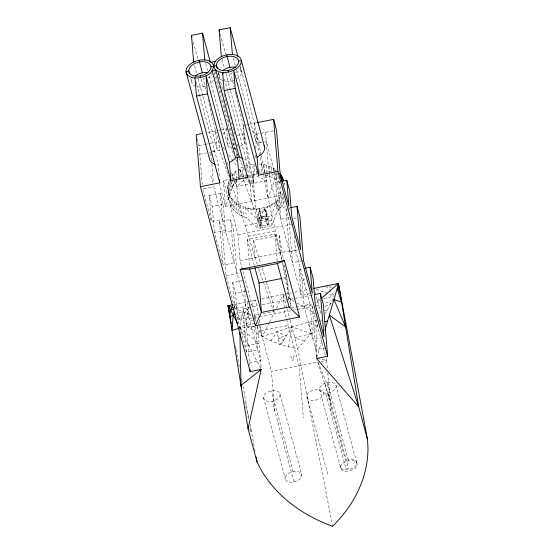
<?xml version="1.0" encoding="UTF-8"?>
<svg xmlns="http://www.w3.org/2000/svg" width="554" height="554" viewBox="0 0 554 554"><rect width="100%" height="100%" fill="white"/><g stroke="black" fill="none" stroke-linecap="round" stroke-linejoin="round"><path stroke-width="0.42" stroke-dasharray="2.77 2.08" d="M255.228 321.126L254.736 315.205L240.097 260.747L237.957 234.744L229.91 204.287L229.051 193.886L227.742 187.446L228.864 180.909C230.803 187.432 228.393 193.575 228.767 200.029L223.366 180.479L230.859 179.032M243.428 179.718L251.634 201.31L260.47 228.137C254.092 207.161 253.594 185.749 252.922 164.178L254.307 164.067M236.004 95.143L243.199 125.384L253.282 183.367L254.605 164.69M255.089 157.897L255.332 154.504M255.747 148.562L256.772 134.13L240.533 66.106M318.086 324.609L311.154 333.584L297.671 348.466C282.076 346.368 267.146 340.364 254.196 331.458L254.605 326.417M236.939 153.804L236.143 156.54M239.847 329.609L242.479 311.563L236.288 313.896M288.537 346.825L291.889 326.881L316.86 319.942M316.784 357.669L321.964 340.066M229.91 204.287L232.091 208.249L235.221 211.773L239.183 214.717L246.35 217.805L257.984 228.497L271.931 225.741L277.097 211.725L281.958 206.254L284.666 199.966M234.73 310.247L235.242 308.647L251.613 315.247M271.931 225.741L271.148 216.205L276.308 202.189L269.701 206.365L264.604 208.249L268.995 224.557L260.802 226.177L258.448 217.424L258.019 212.224L266.211 210.603L268.565 219.363L268.995 224.557M277.222 173.499L268.025 198.069L281.848 259.438M229.716 191.31L233.179 185.237L238.684 180.147M234.134 307.886L235.734 304.167L239.252 318.931L246.488 325.565L254.196 331.458M333.169 298.883L325.454 313.557M269.168 322.83L262.319 336.569L256.945 326.812M269.549 322.061L276.01 309.084M276.391 308.322L283.239 294.583L284.687 295.462M229.051 193.886C238.58 214.253 272.104 213.082 282.263 193.824L283.115 204.225M223.158 134.428L226.6 128.667L221.856 129.601M280.94 344.671L291.889 326.881L311.154 333.584L308.052 322.386L317.117 325.994M270.795 340.855L277.104 331.728L286.418 335.779L278.33 338.002L283.676 340.225L279.555 344.283L277.104 331.728M320.517 321.154L321.493 319.769M231.392 176.124L233.954 173.007L237.825 169.753M249.071 307.664L239.252 318.931L235.893 315.268M251.26 305.164L255.623 300.157L258.427 315.399M257.222 264.313L238.317 203.948L236.89 186.615L245.332 178.533M316.75 302.519L319.942 299.714M240.581 146.097L244.688 143.521L243.199 125.384L245.567 124.913M260.844 368.666L239.813 327.885L252.666 319.997M253.379 319.568L256.945 317.394L252.375 315.551M325.136 306.473L331.188 303.294L323.799 301.618M207.937 98.937L215.534 130.855L217.023 148.991L215.665 149.622A14.155 8.608 -15 0 0 212.916 151.567M291.889 326.881L262.319 336.569L260.456 326.41M244.896 166.089L252.922 164.178M254.882 323.058L246.488 325.565L247.437 309.541L251.987 317.802M293.939 482.015L298.031 480.498A8.497 5.166 -15 0 0 298.516 471.773A8.497 5.166 -15 0 0 285.566 476.579A8.497 5.166 -15 0 0 293.939 482.015L272.222 401.228M311.154 333.584L294.783 337.677L304.638 341.084M327.85 392.994L329.997 392.461A8.497 5.166 -15 0 0 336.07 385.667A8.497 5.166 -15 0 0 327.816 382.447L323.668 383.846A8.497 5.166 -15 0 0 319.526 389.102L319.81 390.425A8.497 5.166 -15 0 0 325.697 393.174L327.85 392.994L330.122 400.147L348.591 468.518L346.028 468.795L325.697 393.174M327.407 382.551L348.03 459.252L348.438 459.148A8.497 5.166 -15 0 1 356.693 462.361A8.497 5.166 -15 0 1 350.62 469.162L346.319 469.875A8.497 5.166 -15 0 1 340.433 467.126L340.198 466.053L340.592 467.521M258.76 173.568L248.351 175.646L250.214 183.976L251.634 201.31M319.693 299.534L317.227 300.13L319.693 300.69M323.806 298.537L333.667 296.141M265.394 217.777L267.755 226.565L265.255 216.074L259.833 217.147L259.964 218.851L265.394 217.777L265.255 216.074L266.64 215.804L266.211 210.603M264.68 209.114L267.18 219.633L266.896 216.164L264.535 207.383L264.68 209.114L259.251 210.188L261.758 220.707L261.474 217.237L259.113 208.449L259.251 210.188M243.213 334.464L247.042 333.674L259.085 343.397L248.012 345.585L249.632 365.28M259.591 173.402L277.042 169.87M233.421 304.638L257.298 299.818M261.481 298.973L291.404 292.934M294.673 292.27L308.363 289.507M326.064 347.767L315.842 349.782L304.139 306.272L302.006 280.276L299.084 269.417L302.249 268.794M204.724 78.46L203.145 78.772L206.344 92.213M207.888 77.837L214.211 76.584M232.396 72.99L230.81 73.301L234.01 86.743M235.554 72.366L241.876 71.113M207.951 132.351L217.902 130.384M218.692 130.232L221.067 129.761M246.357 124.754L248.732 124.29M249.522 124.131L256.793 122.697M237.271 135.363L243.912 134.047L254.708 200.7M202.3 184.641L199.08 145.536L204.024 144.559M204.848 144.4L208.145 143.742M208.969 143.583L218.858 141.63L219.502 143.237M273.385 130.841L256.772 134.13L247.486 128.147M199.793 154.206L206.116 152.952M209.28 152.329L210.859 152.018M212.445 151.706L219.571 150.293L228.657 176.304M263.559 174.621L257.485 142.793L261.446 142.011M264.611 141.388L266.197 141.069L274.625 172.433M279.32 173.707L269.043 175.736L301.224 295.421L309.921 293.703M234.633 180.992L236.89 186.615L266.606 180.736L266.273 172.841M220.353 193.339L222.493 219.342L211.427 221.531L209.287 195.527L220.353 193.339L223.276 204.191L225.409 230.194L214.343 232.382L223.124 265.041L234.19 262.852L230.63 219.516L219.564 221.711L223.124 265.041M285.732 206.836L277.824 208.394L275.691 182.398L279.638 181.615M214.343 232.382L212.203 206.386L223.276 204.191M288.648 217.687L280.746 219.252L278.607 193.249L282.561 192.467M279.666 181.276L280.836 195.534L225.506 206.476L219.516 184.198M297.429 250.346L289.527 251.911L285.961 208.574L288.336 208.103M258.448 217.424L259.833 217.147L262.326 227.639L259.964 218.851M261.474 217.237L266.896 216.164M257.201 218.969L261.543 218.11L259.182 209.322L250.893 209.329L245.567 208.269L257.201 218.969L257.984 228.497M266.973 217.036L271.148 216.205M260.802 226.177L260.373 220.977L268.565 219.363M244.972 225.492L273.046 219.938M244.508 289.59L245.893 306.362L234.82 308.55L226.039 275.892L222.479 232.562L233.546 230.374L230.63 219.516M293.627 218.491L296.785 217.867M237.957 234.744L292.457 223.968M248.296 236.26L275.553 230.873M249.494 265.643L247.347 239.543L275.013 234.072L282.422 261.62M254.951 257.804L253.524 240.478L279.147 235.408L283.44 259.805M240.097 260.747L295.427 249.799L294.257 235.547M226.039 275.892L237.112 273.704L233.546 230.374M302.719 260.726L292.443 262.762L288.883 219.426L285.961 208.574M234.82 308.55L232.687 282.554L243.753 280.366M282.492 278.316L286.688 277.485L282.644 262.457M255.713 327.047L257.589 349.872L246.523 352.06L237.742 319.402L235.602 293.405L246.668 291.217M302.006 280.276L305.164 279.645M246.523 352.06L242.957 308.73L257.97 305.76M262.139 304.935L313.758 294.728M254.736 315.205L259.688 314.229M262.984 313.578L273.697 311.459L272.983 302.796L262.229 268.351M291.113 308.017L310.074 304.264L295.427 249.799M237.742 319.402L248.808 317.213L247.499 301.279M304.139 306.272L312.047 304.707M248.012 345.585L245.879 319.582L258.621 317.061M259.459 316.895L290.497 310.759M294.686 309.928L296.362 309.596M297.2 309.437L312.276 306.452L325.433 355.384M316.23 305.669L320.184 304.887M246.565 327.968L254.473 326.41M260.574 330.897L288.239 325.427L299.098 365.799L303.37 417.799M323.197 336.901L312.92 338.93L310.074 304.264M274.791 411.123L271.432 371.27L317.539 362.15M320.898 361.485L326.763 360.329L325.655 356.208M249.439 362.918L260.505 360.73L213.712 186.684L202.646 188.872L211.427 221.531M231.697 178.866L245.851 176.13M239.037 326.382L239.813 327.885L254.21 326.174M236.447 69.527L255.754 141.332L257.167 141.415A14.155 8.608 -15 0 1 262.492 143.583M209.01 75.836L228.089 146.803L232.479 147.696M244.57 159.164L245.983 159.247L246.932 170.784M216.905 164.635L218.318 164.718L219.266 176.262M259.147 164.005C265.068 164.323 270.961 166.193 275.774 169.704M317.407 358.604L326.763 360.329L327.483 368.749M324.727 310.282L327.165 310.794M264.764 174.988C270.31 176.13 275.712 178.637 279.638 182.785M329.277 286.737L331.611 287.353M316.244 289.271L333.702 295.649M263.718 175.459L268.025 198.069L266.606 180.736L253.774 174.572L256.544 174.358L256.28 171.158M233.068 148.036L234.827 149.054L236.378 150.875L236.814 152.308M288.322 297.664L294.132 301.189M297.041 302.955L315.198 313.973M243.199 125.384L244.626 126.305M239.813 327.885L247.042 333.674M249.189 429.849L251.481 432.072L249.986 425.403M326.161 285.912L333.972 295.317M222.971 147.184L225.028 149.961M228.622 154.815L236.849 165.923M239.418 169.399L244.556 176.338M245.069 177.038L250.214 183.976L249.515 175.362M232.666 142.89L236.717 152.371M239.418 158.693L244.473 170.542M247.853 178.443L250.214 183.976M318.141 362.371L329.27 389.808L331.043 412.328M227.23 162.516L228.518 165.729M231.413 172.959L234.314 180.189M227.313 137.33L233.393 153.326M235.519 158.922L236.738 162.121M239.473 169.323L243.123 178.921M230.36 181.186L238.317 203.948M258.642 268.378L273.697 311.459M317.615 361.72L330.122 400.147L328.259 392.897M253.524 240.478L260.699 263.434M215.534 130.855L218.858 141.63L219.571 150.293M237.251 153.742L237.694 155.175M314.984 292.311L321.272 314.236M288.8 207.369L289.922 211.476M293.087 471.613L271.363 390.833M335.856 385.023L356.873 463.186M274.846 173.257L280.836 195.534M275.691 182.398L278.607 193.249M348.03 459.252L348.424 460.713M240.159 67.117L241.509 72.124M324.831 383.347L345.841 461.51M233.31 57.845L235.554 66.189M319.575 389.358L340.828 468.587A8.497 5.166 -15 0 0 346.714 471.336L351.014 470.623A8.497 5.166 -15 0 0 357.088 463.83A8.497 5.166 -15 0 0 348.833 460.609L344.678 462.008A8.497 5.166 -15 0 0 340.537 467.264L340.828 468.587M220.263 34.064L225.651 54.098M228.989 73.73L231.011 81.244M222.016 59.195L224.259 67.546M225.831 73.391L230.326 90.087M230.547 90.918L244.688 143.521M224.432 79.097L227.348 89.949M227.576 90.787L245.983 159.247M258.019 212.224L260.373 220.977M306.902 396.574L328.072 475.311M218.255 72.332L219.377 76.5M218.103 72.352L223.04 90.718M223.941 94.055L227.085 105.745M229.778 115.765L230.679 119.103M231.572 122.441L234.716 134.13M237.41 144.151L238.31 147.489M215.035 71.203L221.545 95.42M222.666 99.588L224.017 104.602M224.238 105.433L229.176 123.805M230.298 127.974L231.648 132.988M231.87 133.819L236.807 152.191M214.176 72.249L234.827 149.054M205.638 63.315L207.66 70.829M247.347 239.543L254.307 265.421M193.27 42.042L197.979 59.569M201.234 79.222L203.256 86.736M194.572 65.504L196.594 73.017M198.166 78.862L202.653 95.558M202.882 96.389L217.023 148.991M280.089 394.386A8.497 5.166 -15 0 1 268.011 401.352A8.497 5.166 -15 0 1 267.27 392.35A8.497 5.166 -15 0 1 280.089 394.386L301.812 475.173M195.867 81.23L196.538 83.737M196.767 84.568L218.318 164.718M258.226 322.158L258.656 323.751M258.863 324.54L271.432 371.27M190.805 78.578L191.705 81.916M210.79 175.826L212.591 182.508M197.286 138.86L199.08 145.536M219.564 221.711L222.479 232.562M242.957 308.73L245.879 319.582M209.287 195.527L212.203 206.386M232.687 282.554L235.602 293.405M263.489 397.668L285.213 478.455M286.785 307.83L283.239 294.583L284.638 311.916L286.335 318.273M287.007 308.661L289.894 319.429M290.116 320.254L297.671 348.466L332.719 526.3M286.543 319.069L288.239 325.427M235.208 91.784L235.803 94.305M244.736 402.086L248.67 419.579M261.163 154.933L256.772 134.13L257.485 142.793M261.336 155.764L265.2 174.074M265.373 174.912L266.606 180.736M282.492 262.79L290.954 307.179M241.655 379.324L242.285 382.731M242.922 386.131L249.106 419.309M250.055 424.412L254.424 447.805M254.577 448.636L255.048 451.122M259.21 319.63L259.833 323.017M235.519 346.298L235.99 348.833M236.149 349.678L239.432 367.427M284.334 264.854L290.4 299.347L291.051 307.228M236.89 186.615L235.859 178.063L225.506 206.476L223.366 180.479M262.707 218.421L261.855 208.02M327.836 372.96L329.27 389.808M312.276 306.452L316.486 357.662M299.084 269.417L301.224 295.421M284.25 184.593L284.119 182.993L284.237 184.454M283.558 196.518L284.022 202.12M281.107 195.853L281.958 206.254M286.688 277.485L288.558 300.213M278.06 176.054L278.517 181.657M279.708 197.792L280.559 208.193M275.906 171.304L276.633 180.105M278.08 199.62L278.932 210.021M273.697 168.312L273.898 170.715M273.96 171.511L274.555 178.713M279.147 235.408L280.573 252.742M276.238 201.324L277.097 211.725M271.453 167.093L272.305 177.495M274.202 202.882L274.278 203.747M275.013 234.072L277.229 261.01M269.057 166.061L269.514 171.664M269.583 172.46L269.909 176.463M271.993 204.274L272.069 205.139M265.484 132.406L268.697 171.511M266.536 165.224L267.125 172.426M267.194 173.222L267.388 175.625M269.632 205.499L269.701 206.365M263.912 164.593L264.57 172.592M267.139 206.538L267.208 207.404M261.211 164.164L261.931 172.966M258.988 170.355L259.182 172.751M254.265 123.196L255.754 141.332M256.343 208.671L256.412 209.537M253.566 208.678L253.642 209.544M247.493 165.251L248.282 174.849M250.817 208.463L250.893 209.329M245.616 174.891L245.747 176.491M248.123 208.034L248.192 208.906M257.631 325.78L261.156 368.604M243.254 177.529L242.396 167.128L240.034 168.354L240.761 177.155M245.498 207.404L246.35 217.805M242.977 206.566L243.829 216.967M237.091 153.749L237.389 157.357M240.581 205.534L241.433 215.935M235.789 171.304L236.385 178.506M236.447 179.302L236.648 181.705M238.331 204.315L239.183 214.717M233.954 173.007L234.411 178.603M234.674 181.809L234.806 183.409M236.253 202.923L237.105 213.325M232.327 174.835L233.179 185.237M234.37 201.372L235.221 211.773M231.323 181.573L231.78 187.176M232.687 199.675L233.546 210.077M226.6 128.667L228.089 146.803M229.834 179.607L230.623 189.205M231.233 197.854L232.091 208.249M230.021 195.915L230.873 206.317M228.22 183.062L229.079 193.464M227.846 185.251L228.698 195.652M227.742 187.446L228.767 200.029M210.929 152.862L211.559 160.473M211.836 163.852L213.366 182.453M252.582 174.745L253.282 183.367M315.912 319.956L316.556 358.452M209.869 155.57A14.155 8.608 -15 0 1 210.478 154.379M213.345 80.157A11.322 6.883 -15 0 1 209.322 84.381M205.409 86.189A11.322 6.883 -15 0 1 194.364 85.752A11.322 6.883 -15 0 1 192.536 78.779M210.942 73.682A11.322 6.883 -15 0 1 212.12 74.465M239.743 68.952A11.322 6.883 -15 0 1 237.064 78.862M233.857 80.448A11.322 6.883 -15 0 1 225.402 81.41M223.02 80.766A11.322 6.883 -15 0 1 220.173 73.363M293.156 358.341L292.865 360.682L292.214 358.528L290.656 356.714L294.368 355.98L293.156 358.341M322.179 390.909L320.773 390.092A8.497 5.166 -15 0 0 307.255 394.697A8.497 5.166 -15 0 0 316.355 399.967A8.497 5.166 -15 0 0 322.179 390.909"/><path stroke-width="0.83" d="M324.866 330.205L337.982 285.753L338.785 285.317L367.51 439.592L367.981 447.715A152.398 120.26 -4.7 0 1 340.655 517.63L332.719 526.3A152.371 120.232 -4.7 0 1 260.615 469.009L257.056 461.891L248.04 428.741L261.218 369.393L250.152 371.582L200.437 186.684L196.164 134.684L202.903 133.355M234.217 311.854L233.199 315.06L232.064 330.634L239.037 328.162M233.213 307.823L231.856 307.276L230.672 309.873L229.806 316.763L235.519 314.187M255.318 325.773L240.145 269.341L284.41 260.581L299.589 317.02L255.318 325.773L261.44 312.421L259.016 282.956L254.978 267.928M215.187 61.494C213.235 66.397 213.325 72.706 207.39 75.067C203.193 77.366 198.318 78.433 193.554 77.802A14.155 8.608 -15 0 1 192.321 62.796C199.239 58.579 213.207 57.706 214.343 68.35C219.232 74.603 228.878 72.899 235.055 69.596A14.155 8.608 -15 0 0 233.823 54.59C227.029 53.773 219.557 56.051 215.187 61.494L211.483 62.228M243.081 158.756L239.245 156.99L235.54 157.724L233.49 159.954L229.384 162.53L230.873 180.666L247.472 177.384L247.271 174.912M321.86 298.031L338.466 283.433L358.708 406.858L367.51 439.592M261.218 369.393L240.983 385.432L241.731 388.763M228.31 307.553L229.065 307.054L237.479 323.363M257.631 122.531L273.634 119.366L277.907 171.366L258.538 175.196L257.049 157.059L258.399 156.429A14.155 8.608 -15 0 0 264.043 145.404M240.145 269.341L249.771 269.009L277.436 263.538L284.41 260.581M233.719 309.056L228.802 310.565L229.065 307.054L228.013 305.732L232.645 304.79M210.929 66.799A11.322 6.883 -15 0 0 193.907 63.98A11.322 6.883 -15 0 0 194.738 76.016A11.322 6.883 -15 0 0 210.929 66.799L216.455 65.649L217.126 68.156M313.862 288.399L338.466 283.433L337.982 285.753L339.824 291.66L337.171 288.502L341.555 302.228L333.951 299.423L345.627 327.054L329.346 315.053L358.708 406.858L316.556 358.452L327.622 356.264L323.342 304.264L320.427 293.412L314.589 294.562M193.678 62.166L191.469 35.359L202.542 33.171L210.395 62.394M221.344 56.688L219.142 29.888L230.208 27.7L238.061 56.924M238.587 61.272A11.322 6.883 -15 0 0 221.496 58.551A11.322 6.883 -15 0 0 222.486 70.559A11.322 6.883 -15 0 0 238.587 61.272L241.357 60.725L264.701 147.551M200.437 186.684L219.806 182.855L196.462 96.029L207.528 93.841L206.033 75.704L229.384 162.53M247.472 177.384L224.128 90.551L235.194 88.363L233.705 70.233L257.049 157.059M282.014 181.144L286.757 180.209L289.673 191.061L291.813 217.064L300.593 249.722L297.027 206.386L290.705 207.639M304.617 268.323L310.15 267.229L313.072 278.087L315.212 304.084L323.993 336.742L320.427 293.412M259.016 282.956L281.654 278.482M299.589 317.02L289.105 306.951L261.44 312.421L249.771 269.009M324.783 321.632L327.546 321.085M248.04 428.741L228.013 305.732L231.856 307.276M279.825 173.561L282.014 176.712L283.551 180.867M273.634 119.366L276.55 130.218L280.109 173.547L288.89 206.206L286.757 180.209M297.027 206.386L299.949 217.237L303.509 260.574L312.29 293.232L310.15 267.229M277.907 171.366L327.622 356.264M229.868 67.38L226.808 54.791M235.194 88.363L258.538 175.196M219.142 29.888L219.592 31.557M277.436 263.538L289.105 306.951M223.082 74.091L222.639 72.422L224.128 90.551M239.245 156.99L215.901 70.164L212.196 70.898L235.54 157.724M202.293 72.837L199.142 60.268M207.528 93.841L230.873 180.666M191.469 35.359L191.919 37.028M189.461 73.571L188.782 71.064L186.019 71.667L209.37 158.492A14.155 8.608 -15 0 0 215.347 164.303M279.985 174.434L281.91 181.788M256.128 456.918L257.056 461.891M228.013 305.732L229.578 314.18M229.889 315.87L230.672 320.094M230.983 321.784L231.295 323.474M231.614 325.163L231.925 326.86M200.333 75.884L200.569 77.602M282.976 178.741L283.177 181.144M282.014 176.712L282.408 181.511M280.795 174.78L280.996 177.176M230.208 27.7L232.41 54.5M237.389 157.357L239.176 179.025M228.096 70.393L228.234 72.124M249.958 369.22L250.152 371.582M219.536 179.558L219.806 182.855M202.542 33.171L204.745 59.97M194.966 77.892L196.462 96.029M240.568 380.279L240.706 381.997M240.845 383.714L240.983 385.432L239.903 332.185M195.112 75.967A11.322 6.883 -15 0 1 207.895 72.699M222.715 70.545A11.322 6.883 -15 0 1 235.478 67.214M338.584 284.077L338.383 285.532L338.584 284.077"/></g></svg>
